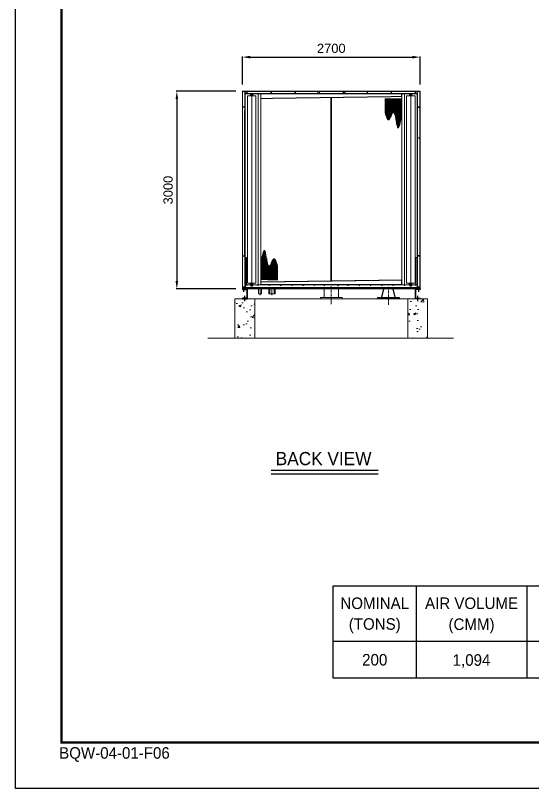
# Model space of a CAD drawing. Header units: millimetres. Extents: x -17070 to 45881, y -291348 to 34009.
# Drawn here: x 16474 to 24325, y 13214 to 24946 of the extents above; entities that cross this region are included whole.
import ezdxf
from ezdxf.enums import TextEntityAlignment as Align

# ---------------------------------------------------------------- set-up
doc = ezdxf.new("R2010")
doc.units = ezdxf.units.MM
for name, pattern in [('CENTER', [2, 1.25, -0.25, 0.25, -0.25]), ('CENTERX2', [4, 2.5, -0.5, 0.5, -0.5]), ('DASHDOT', [18.5, 12, -3, 0.5, -3]), ('DASHED', [15, 12, -3]), ('HIDDEN', [0.375, 0.25, -0.125])]:
    doc.linetypes.add(name, pattern=pattern)
for name, color, linetype in [('center', 1, 'CENTER'), ('냉각탑_box', 1, 'Continuous'), ('냉각탑_form', 1, 'Continuous'), ('냉각탑_text', 3, 'Continuous'), ('냉각탑_기초', 23, 'Continuous')]:
    doc.layers.add(name, color=color, linetype=linetype)
doc.styles.get("Standard").update_dxf_attribs({"font": 'arial.ttf'})
doc.styles.add('돋움', font='Dotum.ttf')
doc.dimstyles.new('1.40', dxfattribs={"dimscale": 20, "dimtxt": 1.5, "dimasz": 1, "dimexe": 0.5, "dimexo": 0.5, "dimgap": 0.5, "dimtad": 1, "dimdec": 0, "dimzin": 0, "dimdsep": 46, "dimtxsty": 'Standard', "dimcen": 0, "dimclrd": 2, "dimclre": 2, "dimclrt": 3, "dimadec": 0, "dimazin": 0, "dimtfac": 1, "dimtdec": 0, "dimtmove": 0, "dimatfit": 0, "dimfxl": 1, "dimtolj": 1, "dimtzin": 0, "dimlwd": -1, "dimlwe": -1, "dimarcsym": 0})

# ---------------------------------------------------------------- blocks, each defined once
blk = doc.blocks.new('*D391')
at = {"color": 2, "transparency": 16777216}
for p, q in [((19919, 23896), (19919, 24324)), ((20039, 24314), (22499, 24314)), ((22619, 23896), (22619, 24324))]:
    blk.add_line(p, q, dxfattribs=at)
for points in [[(20039, 24334), (20039, 24294), (19919, 24314)], [(22499, 24334), (22499, 24294), (22619, 24314)]]:
    blk.add_solid(points, dxfattribs=at)
at = {"layer": 'Defpoints', "color": 0, "transparency": 16777216}
for p in [(22619, 24314), (19919, 23796), (22619, 23796)]:
    blk.add_point(p, dxfattribs=at)
at = {"color": 3, "lineweight": 5, "transparency": 16777216, "insert": (21269, 24446), "char_height": 140, "attachment_point": 5}
blk.add_mtext('\\A1;2700', dxfattribs=at)
blk = doc.blocks.new('*D395')
at = {"color": 2, "transparency": 16777216}
for p, q in [((19819, 23796), (18914, 23796)), ((18924, 23676), (18924, 20916)), ((19819, 20796), (18914, 20796))]:
    blk.add_line(p, q, dxfattribs=at)
for points in [[(18904, 23676), (18944, 23676), (18924, 23796)], [(18904, 20916), (18944, 20916), (18924, 20796)]]:
    blk.add_solid(points, dxfattribs=at)
at = {"layer": 'Defpoints', "color": 0, "transparency": 16777216}
for p in [(19919, 23796), (18924, 20796), (19919, 20796)]:
    blk.add_point(p, dxfattribs=at)
at = {"color": 3, "lineweight": 5, "transparency": 16777216, "insert": (18792, 22296), "char_height": 140, "attachment_point": 5, "rotation": 90}
blk.add_mtext('\\A1;3000', dxfattribs=at)
blk = doc.blocks.new('A$C0D217050')
at = {"ltscale": 30}
for p, q in [((0, 39), (0, 7)), ((0, 7), (36, 7)), ((4, 40), (4, 48)), ((4, 48), (31, 48)), ((9, 39), (9, 7)), ((27, 39), (27, 7)), ((31, 40), (31, 48)), ((36, 39), (36, 7))]:
    blk.add_line(p, q, dxfattribs=at)
at = {"color": 1, "linetype": 'CENTER', "ltscale": 100}
blk.add_line((18, 53), (18, 0), dxfattribs=at)
at = {"ltscale": 30}
for centre in [(4, 39), (13, 39), (22, 39), (31, 39)]:
    blk.add_ellipse(centre, major_axis=(-4.5, 0), ratio=0.200221, start_param=3.141593, end_param=6.283185, dxfattribs=at)
blk = doc.blocks.new('3')
at = {"color": 7, "lineweight": 20, "ltscale": 0.001944}
for p, q in [((19919, 23796), (19922, 23796)), ((19919, 23774), (19922, 23774)), ((19957, 23793), (19961, 23793)), ((22580, 23793), (22577, 23793)), ((22619, 23796), (22615, 23796)), ((22615, 23774), (22619, 23774)), ((19919, 23578), (19922, 23578)), ((19957, 23560), (19961, 23560)), ((19963, 23538), (19963, 23534)), ((22575, 23538), (22575, 23534)), ((22580, 23560), (22577, 23560)), ((22615, 23578), (22619, 23578)), ((19922, 21274), (19919, 21274)), ((19957, 21293), (19961, 21293)), ((19963, 21274), (19966, 21274)), ((22575, 21274), (22571, 21274)), ((22580, 21293), (22577, 21293)), ((22615, 21274), (22619, 21274)), ((19922, 20818), (19919, 20818)), ((19957, 20800), (19961, 20800)), ((19963, 20818), (19966, 20818)), ((19966, 20796), (19966, 20800)), ((22571, 20796), (22571, 20800)), ((22580, 20800), (22577, 20800)), ((22615, 20818), (22619, 20818))]:
    blk.add_line(p, q, dxfattribs=at)
at = {"color": 7, "lineweight": 20, "ltscale": 0.000888889}
for p, q in [((19919, 23796), (19919, 23795)), ((22619, 23796), (22619, 23795)), ((22578, 23551), (22577, 23551)), ((22615, 23554), (22615, 23553)), ((22615, 21300), (22615, 21298))]:
    blk.add_line(p, q, dxfattribs=at)
at = {"color": 7, "lineweight": 20, "ltscale": 0.000833333}
for p, q in [((19919, 23795), (19919, 23793)), ((19922, 23774), (19921, 23774)), ((19959, 23793), (19957, 23793)), ((22579, 23793), (22580, 23793)), ((22617, 23774), (22615, 23774)), ((22619, 23795), (22619, 23793)), ((19921, 21274), (19922, 21274)), ((22571, 21293), (22573, 21293)), ((22579, 21293), (22580, 21293)), ((22617, 21274), (22615, 21274)), ((19966, 20800), (19965, 20800)), ((22571, 20800), (22573, 20800))]:
    blk.add_line(p, q, dxfattribs=at)
at = {"color": 7, "lineweight": 20, "ltscale": 0.000311451}
for p, q in [((19919, 23795), (19919, 23795)), ((19919, 23795), (19919, 23795)), ((22619, 23795), (22618, 23795)), ((22619, 23795), (22618, 23795))]:
    blk.add_line(p, q, dxfattribs=at)
at = {"color": 7, "lineweight": 20, "ltscale": 0.000194643}
for p, q in [((19919, 23793), (19919, 23793)), ((22577, 23793), (22577, 23793))]:
    blk.add_line(p, q, dxfattribs=at)
at = {"color": 7, "lineweight": 20, "ltscale": 1.274e-05}
for p, q in [((19919, 23793), (19919, 23793)), ((22580, 23796), (22580, 23796))]:
    blk.add_line(p, q, dxfattribs=at)
at = {"color": 7, "lineweight": 20, "ltscale": 0.009167}
for p, q in [((19919, 23776), (19919, 23793)), ((19921, 23776), (19921, 23793)), ((22617, 23793), (22617, 23776)), ((22619, 23793), (22619, 23776)), ((19919, 23576), (19919, 23560)), ((19921, 23576), (19921, 23560)), ((22617, 23576), (22617, 23560)), ((22619, 23576), (22619, 23560)), ((19919, 21276), (19919, 21293)), ((19921, 21276), (19921, 21293)), ((19983, 21274), (19966, 21274)), ((22555, 21274), (22571, 21274)), ((22571, 21276), (22571, 21293)), ((22617, 21293), (22617, 21276)), ((22619, 21293), (22619, 21276)), ((19919, 20816), (19919, 20800)), ((19921, 20816), (19921, 20800)), ((19966, 20816), (19966, 20800)), ((22571, 20816), (22571, 20800)), ((22617, 20816), (22617, 20800)), ((22619, 20816), (22619, 20800))]:
    blk.add_line(p, q, dxfattribs=at)
at = {"color": 7, "lineweight": 20, "ltscale": 0.001111}
for p, q in [((19919, 23776), (19919, 23774)), ((19921, 23776), (19919, 23776)), ((19921, 23774), (19919, 23774)), ((19965, 23793), (19963, 23793)), ((19965, 23760), (19963, 23760)), ((20984, 23792), (20984, 23790)), ((21553, 23792), (21553, 23790)), ((22573, 23793), (22575, 23793)), ((22575, 23760), (22573, 23760)), ((22617, 23776), (22619, 23776)), ((22617, 23774), (22619, 23774)), ((22619, 23776), (22619, 23774)), ((19921, 23576), (19919, 23576)), ((22617, 23576), (22619, 23576)), ((22619, 23578), (22619, 23576)), ((19919, 21276), (19919, 21274)), ((19921, 21276), (19919, 21276)), ((19921, 21274), (19919, 21274)), ((19966, 21276), (19966, 21274)), ((22575, 21293), (22573, 21293)), ((22575, 21267), (22577, 21267)), ((22577, 21266), (22575, 21266)), ((22617, 21276), (22619, 21276)), ((22619, 21274), (22617, 21274)), ((22619, 21276), (22619, 21274)), ((19963, 21228), (19961, 21228)), ((19961, 21123), (19963, 21123)), ((19963, 21073), (19961, 21073)), ((22577, 21006), (22575, 21006)), ((22575, 20946), (22577, 20946)), ((22575, 20943), (22577, 20943)), ((22575, 20942), (22577, 20942)), ((22577, 20942), (22575, 20942)), ((19921, 20816), (19919, 20816)), ((19963, 20800), (19965, 20800)), ((19966, 20818), (19966, 20816)), ((22573, 20800), (22575, 20800)), ((22617, 20816), (22619, 20816))]:
    blk.add_line(p, q, dxfattribs=at)
at = {"color": 7, "lineweight": 20, "ltscale": 0.108889}
for p, q in [((19919, 23774), (19919, 23578)), ((19922, 23774), (19922, 23578)), ((22615, 23774), (22615, 23578)), ((22619, 23774), (22619, 23578)), ((22619, 23774), (22619, 23578))]:
    blk.add_line(p, q, dxfattribs=at)
at = {"color": 7, "lineweight": 20, "ltscale": 0.000580935}
for p, q in [((19921, 23793), (19922, 23793)), ((19957, 23794), (19957, 23793)), ((19958, 23793), (19957, 23793)), ((22579, 23793), (22580, 23793)), ((22580, 23794), (22580, 23793)), ((22616, 23793), (22615, 23793))]:
    blk.add_line(p, q, dxfattribs=at)
at = {"color": 7, "lineweight": 20, "ltscale": 0.019444}
for p, q in [((19922, 23796), (19957, 23796)), ((19957, 23794), (19922, 23794)), ((19957, 23793), (19922, 23793)), ((19922, 23793), (19957, 23793)), ((22615, 23796), (22580, 23796)), ((22580, 23794), (22615, 23794)), ((22580, 23793), (22615, 23793)), ((22615, 23793), (22580, 23793)), ((19922, 23560), (19957, 23560)), ((19922, 23558), (19957, 23558)), ((19922, 23556), (19957, 23556)), ((22580, 23560), (22615, 23560)), ((22580, 23558), (22615, 23558)), ((22615, 23556), (22580, 23556)), ((19922, 21296), (19957, 21296)), ((19957, 21294), (19922, 21294)), ((19957, 21293), (19922, 21293)), ((22615, 21296), (22580, 21296)), ((22615, 21294), (22580, 21294)), ((22615, 21293), (22580, 21293)), ((22580, 21293), (22615, 21293)), ((19922, 20800), (19957, 20800)), ((19922, 20798), (19957, 20798)), ((19922, 20796), (19957, 20796)), ((19922, 20796), (19957, 20796)), ((22580, 20800), (22615, 20800)), ((22615, 20798), (22580, 20798)), ((22615, 20796), (22580, 20796))]:
    blk.add_line(p, q, dxfattribs=at)
at = {"color": 7, "lineweight": 20, "ltscale": 0.010501}
for p, q in [((19922, 23793), (19922, 23774)), ((22615, 23793), (22615, 23774))]:
    blk.add_line(p, q, dxfattribs=at)
at = {"color": 7, "lineweight": 20, "ltscale": 0.010278}
for p, q in [((19922, 23774), (19922, 23793)), ((22615, 23793), (22615, 23774)), ((19922, 23560), (19922, 23578)), ((22615, 23578), (22615, 23560)), ((22615, 23578), (22615, 23560)), ((19922, 21274), (19922, 21293)), ((19963, 21293), (19963, 21274)), ((22571, 21274), (22571, 21293)), ((22573, 21293), (22573, 21274)), ((22575, 21274), (22575, 21293)), ((22615, 21293), (22615, 21274)), ((22615, 21293), (22615, 21274)), ((19922, 20800), (19922, 20818)), ((19963, 20818), (19963, 20800)), ((19965, 20800), (19965, 20818)), ((22571, 20800), (22571, 20818)), ((22575, 20800), (22575, 20818)), ((22615, 20818), (22615, 20800)), ((22615, 20818), (22615, 20800))]:
    blk.add_line(p, q, dxfattribs=at)
at = {"color": 7, "lineweight": 20, "ltscale": 1.27401e-05}
for p, q in [((19957, 23796), (19957, 23796)), ((22619, 23793), (22618, 23793))]:
    blk.add_line(p, q, dxfattribs=at)
at = {"color": 7, "lineweight": 20, "ltscale": 0.000222225}
for p, q in [((19957, 23796), (19957, 23796)), ((22571, 23796), (22571, 23796))]:
    blk.add_line(p, q, dxfattribs=at)
at = {"color": 7, "lineweight": 20, "ltscale": 0.000223078}
for p, q in [((19957, 23793), (19957, 23793)), ((22580, 23793), (22580, 23793))]:
    blk.add_line(p, q, dxfattribs=at)
at = {"color": 7, "lineweight": 20, "ltscale": 0.129444}
for p, q in [((19957, 23793), (19957, 23560)), ((19961, 23793), (19961, 23560)), ((22577, 23560), (22577, 23793)), ((22580, 23560), (22580, 23793))]:
    blk.add_line(p, q, dxfattribs=at)
at = {"color": 7, "lineweight": 20, "ltscale": 1.29581e-05}
blk.add_line((19961, 23793), (19960, 23793), dxfattribs=at)
at = {"color": 7, "lineweight": 20, "ltscale": 0.000222226}
for p, q in [((19961, 23793), (19961, 23793)), ((22575, 23793), (22575, 23793)), ((22619, 23793), (22619, 23793)), ((22619, 23793), (22619, 23793))]:
    blk.add_line(p, q, dxfattribs=at)
at = {"color": 7, "lineweight": 20, "ltscale": 0.000199668}
blk.add_line((19963, 23793), (19963, 23793), dxfattribs=at)
at = {"color": 7, "lineweight": 20, "ltscale": 2.65557e-05}
blk.add_line((19963, 23793), (19963, 23793), dxfattribs=at)
at = {"color": 7, "lineweight": 20, "ltscale": 0.018278}
for p, q in [((19963, 23760), (19963, 23793)), ((19965, 23760), (19965, 23793)), ((22573, 23793), (22573, 23760)), ((22575, 23793), (22575, 23760))]:
    blk.add_line(p, q, dxfattribs=at)
at = {"color": 7, "lineweight": 20, "ltscale": 0.001311}
blk.add_line((19963, 23757), (19963, 23760), dxfattribs=at)
at = {"color": 7, "lineweight": 20, "ltscale": 0.00052914}
for p, q in [((19963, 23757), (19963, 23757)), ((22575, 23757), (22574, 23757))]:
    blk.add_line(p, q, dxfattribs=at)
at = {"color": 7, "lineweight": 20, "ltscale": 0.000589172}
blk.add_line((19963, 23757), (19963, 23756), dxfattribs=at)
at = {"color": 7, "lineweight": 20, "ltscale": 0.118333}
for p, q in [((19963, 23538), (19963, 23756)), ((22575, 23751), (22575, 23538))]:
    blk.add_line(p, q, dxfattribs=at)
at = {"color": 7, "lineweight": 20, "ltscale": 1.92596e-05}
blk.add_line((19965, 23793), (19965, 23793), dxfattribs=at)
at = {"color": 7, "lineweight": 20, "ltscale": 0.000610849}
blk.add_line((19965, 23763), (19966, 23763), dxfattribs=at)
at = {"color": 7, "lineweight": 20, "ltscale": 0.000566045}
blk.add_line((19966, 23759), (19965, 23759), dxfattribs=at)
at = {"color": 7, "lineweight": 20, "ltscale": 0.000221699}
blk.add_line((19966, 23796), (19966, 23796), dxfattribs=at)
at = {"color": 7, "lineweight": 20, "ltscale": 1.29896e-05}
blk.add_line((19966, 23796), (19966, 23796), dxfattribs=at)
at = {"color": 7, "lineweight": 20, "ltscale": 8.94226e-07}
blk.add_line((19966, 23796), (19966, 23796), dxfattribs=at)
at = {"color": 7, "lineweight": 20, "ltscale": 5.53419e-05}
blk.add_line((19966, 23796), (19966, 23796), dxfattribs=at)
at = {"color": 7, "lineweight": 20}
for p, q in [((19966, 23796), (22571, 23796)), ((19966, 23793), (22571, 23793)), ((21072, 23760), (19966, 23760)), ((21072, 23756), (19966, 23756)), ((22571, 23760), (21465, 23760)), ((22571, 23756), (21465, 23756)), ((19919, 23560), (19919, 21293)), ((19922, 23556), (19922, 21296)), ((19951, 23501), (19951, 21296)), ((22575, 23501), (22575, 21347)), ((22577, 23551), (22577, 21301)), ((22580, 21301), (22580, 23551)), ((22615, 21301), (22615, 23551)), ((22619, 21301), (22619, 23551)), ((22575, 23383), (22575, 21347)), ((19963, 21293), (19963, 23304)), ((21243, 20816), (19966, 20816)), ((19966, 20800), (22571, 20800)), ((19966, 20796), (22071, 20796)), ((19966, 20796), (22571, 20796)), ((22571, 20816), (21243, 20816))]:
    blk.add_line(p, q, dxfattribs=at)
at = {"color": 7, "lineweight": 20, "ltscale": 0.002}
for p, q in [((19966, 23793), (19966, 23796)), ((19966, 23760), (19966, 23756)), ((22571, 23793), (22571, 23796)), ((22571, 23760), (22571, 23756))]:
    blk.add_line(p, q, dxfattribs=at)
at = {"color": 7, "lineweight": 20, "ltscale": 0.000566594}
for p, q in [((19966, 23793), (19966, 23794)), ((22571, 23793), (22571, 23794))]:
    blk.add_line(p, q, dxfattribs=at)
at = {"color": 7, "lineweight": 20, "ltscale": 0.000831595}
for p, q in [((19966, 23793), (19966, 23794)), ((22571, 23793), (22571, 23794))]:
    blk.add_line(p, q, dxfattribs=at)
at = {"color": 7, "lineweight": 20, "ltscale": 0.000222221}
blk.add_line((19966, 23793), (19966, 23793), dxfattribs=at)
at = {"color": 7, "lineweight": 20, "ltscale": 0.019344}
for p, q in [((19966, 23758), (19966, 23793)), ((22571, 23758), (22571, 23793))]:
    blk.add_line(p, q, dxfattribs=at)
at = {"color": 7, "lineweight": 20, "ltscale": 5.57847e-05}
for p, q in [((19966, 23793), (19966, 23793)), ((22571, 23793), (22571, 23793))]:
    blk.add_line(p, q, dxfattribs=at)
at = {"color": 7, "lineweight": 20, "ltscale": 5.5554e-05}
blk.add_line((19966, 23793), (19966, 23793), dxfattribs=at)
at = {"color": 7, "lineweight": 20, "ltscale": 5.55556e-05}
for p, q in [((19966, 23793), (19966, 23793)), ((22571, 23793), (22571, 23793))]:
    blk.add_line(p, q, dxfattribs=at)
at = {"color": 7, "lineweight": 20, "ltscale": 0.018222}
for p, q in [((19966, 23760), (19966, 23793)), ((22571, 23760), (22571, 23793))]:
    blk.add_line(p, q, dxfattribs=at)
at = {"lineweight": 20}
for p, q in [((19996, 23727), (19996, 20885)), ((20126, 23727), (19996, 23727)), ((20126, 23727), (20126, 20885)), ((20159, 20859), (20159, 23758)), ((20199, 23758), (20159, 23758)), ((20199, 20859), (20199, 23758)), ((20201, 23756), (20199, 23756)), ((22339, 23714), (20199, 23684)), ((20201, 23684), (20201, 23758)), ((22337, 23758), (20201, 23758)), ((22337, 23714), (22337, 23758)), ((22337, 23756), (22339, 23756)), ((22339, 20859), (22339, 23758)), ((22379, 23758), (22339, 23758)), ((22379, 20859), (22379, 23758)), ((22411, 23727), (22411, 20885)), ((22541, 23727), (22411, 23727)), ((22541, 23727), (22541, 20885)), ((20199, 23686), (20198, 23686)), ((21264, 23699), (21264, 20918)), ((21274, 23699), (21274, 20918)), ((19996, 20885), (20126, 20885)), ((22339, 20933), (20199, 20903)), ((20201, 20859), (20201, 20903)), ((22337, 20859), (22337, 20933)), ((22339, 20931), (22339, 20931)), ((22411, 20885), (22541, 20885)), ((20199, 20859), (20159, 20859)), ((20201, 20861), (20199, 20861)), ((22337, 20859), (20201, 20859)), ((22337, 20861), (22339, 20861)), ((22379, 20859), (22339, 20859))]:
    blk.add_line(p, q, dxfattribs=at)
at = {"lineweight": 20, "ltscale": 30}
for p, q in [((20043, 23756), (20043, 23727)), ((20043, 23727), (20079, 23727)), ((20052, 23756), (20052, 23727)), ((20070, 23756), (20070, 23727)), ((20079, 23756), (20079, 23727)), ((22458, 23756), (22458, 23727)), ((22458, 23727), (22494, 23727)), ((22467, 23756), (22467, 23727)), ((22485, 23756), (22485, 23727)), ((22494, 23756), (22494, 23727))]:
    blk.add_line(p, q, dxfattribs=at)
at = {"color": 1, "linetype": 'CENTER', "lineweight": 20, "ltscale": 100}
for p, q in [((20061, 23756), (20061, 23720)), ((22476, 23756), (22476, 23720))]:
    blk.add_line(p, q, dxfattribs=at)
at = {"color": 1, "linetype": 'CENTER', "lineweight": 20}
for p, q in [((20061, 23727), (20061, 20885)), ((22476, 23727), (22476, 20885))]:
    blk.add_line(p, q, dxfattribs=at)
at = {"color": 6, "linetype": 'HIDDEN', "lineweight": 20, "ltscale": 10}
for p, q in [((20197, 20859), (20197, 23758)), ((22337, 23756), (20201, 23756)), ((22337, 23716), (20201, 23686)), ((22341, 20859), (22341, 23758)), ((22337, 20931), (20201, 20901)), ((22337, 20861), (20201, 20861))]:
    blk.add_line(p, q, dxfattribs=at)
at = {"color": 7, "lineweight": 20, "ltscale": 0.037766}
for p, q in [((20984, 23792), (21052, 23792)), ((20984, 23790), (21052, 23790)), ((21485, 23792), (21553, 23792)), ((21485, 23790), (21553, 23790))]:
    blk.add_line(p, q, dxfattribs=at)
at = {"color": 7, "lineweight": 20, "ltscale": 0.095125}
for p, q in [((21053, 23790), (21070, 23760)), ((21467, 23760), (21484, 23790))]:
    blk.add_line(p, q, dxfattribs=at)
at = {"color": 7, "lineweight": 20, "ltscale": 0.094266}
blk.add_line((21055, 23791), (21072, 23760), dxfattribs=at)
at = {"color": 7, "lineweight": 20, "ltscale": 0.217982}
blk.add_line((21465, 23760), (21072, 23760), dxfattribs=at)
at = {"color": 7, "lineweight": 20, "ltscale": 0.215672}
blk.add_line((21463, 23756), (21074, 23756), dxfattribs=at)
at = {"color": 7, "lineweight": 20, "ltscale": 0.094267}
blk.add_line((21465, 23760), (21482, 23791), dxfattribs=at)
at = {"color": 7, "lineweight": 20, "ltscale": 1.24538e-05}
blk.add_line((22571, 23796), (22571, 23796), dxfattribs=at)
at = {"color": 7, "lineweight": 20, "ltscale": 8.97098e-07}
blk.add_line((22571, 23796), (22571, 23796), dxfattribs=at)
at = {"color": 7, "lineweight": 20, "ltscale": 5.5559e-05}
blk.add_line((22571, 23796), (22571, 23796), dxfattribs=at)
at = {"color": 7, "lineweight": 20, "ltscale": 0.000222222}
blk.add_line((22571, 23793), (22571, 23793), dxfattribs=at)
at = {"color": 7, "lineweight": 20, "ltscale": 5.55571e-05}
blk.add_line((22571, 23793), (22571, 23793), dxfattribs=at)
at = {"color": 7, "lineweight": 20, "ltscale": 0.000611505}
blk.add_line((22573, 23763), (22571, 23763), dxfattribs=at)
at = {"color": 7, "lineweight": 20, "ltscale": 0.000567142}
blk.add_line((22572, 23759), (22571, 23759), dxfattribs=at)
at = {"color": 7, "lineweight": 20, "ltscale": 5.55592e-05}
blk.add_line((22575, 23793), (22575, 23793), dxfattribs=at)
at = {"color": 7, "lineweight": 20, "ltscale": 0.001333}
blk.add_line((22575, 23760), (22575, 23751), dxfattribs=at)
at = {"color": 7, "lineweight": 20, "ltscale": 1.29907e-05}
blk.add_line((22577, 23793), (22577, 23793), dxfattribs=at)
at = {"color": 7, "lineweight": 20, "ltscale": 0.000221428}
blk.add_line((22580, 23796), (22580, 23796), dxfattribs=at)
at = {"color": 5, "lineweight": 20, "ltscale": 30}
for p, q in [((22087, 23688), (22087, 23465)), ((22093, 23688), (22093, 23442)), ((22099, 23688), (22099, 23422)), ((22105, 23688), (22105, 23405)), ((22111, 23687), (22111, 23390)), ((22117, 23687), (22117, 23377)), ((22123, 23687), (22123, 23368)), ((22129, 23687), (22129, 23362)), ((22135, 23687), (22135, 23359)), ((22141, 23687), (22141, 23359)), ((22147, 23687), (22147, 23362)), ((22153, 23687), (22153, 23368)), ((22159, 23687), (22159, 23377)), ((22165, 23687), (22165, 23388)), ((22171, 23687), (22171, 23401)), ((22177, 23687), (22177, 23414)), ((22183, 23686), (22183, 23428)), ((22189, 23686), (22189, 23441)), ((22195, 23686), (22195, 23453)), ((22201, 23686), (22201, 23463)), ((22207, 23686), (22207, 23470)), ((22213, 23686), (22213, 23472)), ((22219, 23686), (22219, 23468)), ((22225, 23686), (22225, 23459)), ((22231, 23686), (22231, 23443)), ((22237, 23686), (22237, 23421)), ((22243, 23686), (22243, 23393)), ((22249, 23686), (22249, 23361)), ((22255, 23685), (22255, 23326)), ((22261, 23685), (22261, 23293)), ((22267, 23685), (22267, 23265)), ((22273, 23685), (22273, 23246)), ((22279, 23685), (22279, 23236)), ((22285, 23685), (22285, 23235)), ((22291, 23685), (22291, 23240)), ((22297, 23685), (22297, 23250)), ((22303, 23685), (22303, 23265)), ((22309, 23685), (22309, 23284)), ((22315, 23685), (22315, 23306)), ((22321, 23685), (22321, 23331)), ((22327, 23684), (22327, 23357)), ((22333, 23684), (22333, 23385)), ((20241, 20932), (20241, 21367)), ((20247, 20932), (20247, 21378)), ((20253, 20932), (20253, 21383)), ((20259, 20932), (20259, 21381)), ((20265, 20932), (20265, 21371)), ((20211, 20933), (20211, 21260)), ((20217, 20933), (20217, 21287)), ((20223, 20933), (20223, 21311)), ((20229, 20933), (20229, 21333)), ((20235, 20932), (20235, 21352)), ((20271, 20932), (20271, 21352)), ((20277, 20932), (20277, 21324)), ((20283, 20932), (20283, 21291)), ((20289, 20932), (20289, 21256)), ((20379, 20930), (20379, 21240)), ((20385, 20930), (20385, 21249)), ((20391, 20930), (20391, 21256)), ((20397, 20930), (20397, 21259)), ((20403, 20930), (20403, 21259)), ((20409, 20930), (20409, 21255)), ((20415, 20930), (20415, 21249)), ((20421, 20930), (20421, 21240)), ((20205, 20933), (20205, 21232)), ((20295, 20932), (20295, 21224)), ((20301, 20932), (20301, 21196)), ((20307, 20931), (20307, 21174)), ((20313, 20931), (20313, 21159)), ((20319, 20931), (20319, 21149)), ((20325, 20931), (20325, 21146)), ((20331, 20931), (20331, 21148)), ((20337, 20931), (20337, 21154)), ((20343, 20931), (20343, 21164)), ((20349, 20931), (20349, 21176)), ((20355, 20931), (20355, 21190)), ((20361, 20931), (20361, 21203)), ((20367, 20931), (20367, 21217)), ((20373, 20931), (20373, 21229)), ((20427, 20930), (20427, 21228)), ((20433, 20930), (20433, 21213)), ((20439, 20930), (20439, 21195)), ((20445, 20930), (20445, 21175)), ((20451, 20929), (20451, 21153))]:
    blk.add_line(p, q, dxfattribs=at)
at = {"color": 7, "lineweight": 20, "ltscale": 0.00111}
for p, q in [((19919, 23578), (19919, 23576)), ((22575, 20801), (22577, 20801))]:
    blk.add_line(p, q, dxfattribs=at)
at = {"color": 7, "lineweight": 20, "ltscale": 0.011081}
for p, q in [((19922, 23578), (19922, 23558)), ((22615, 23578), (22615, 23558))]:
    blk.add_line(p, q, dxfattribs=at)
at = {"color": 7, "lineweight": 20, "ltscale": 0.00615}
blk.add_line((19963, 23501), (19951, 23501), dxfattribs=at)
at = {"color": 7, "lineweight": 20, "ltscale": 0.000803158}
for p, q in [((19957, 23560), (19957, 23558)), ((22580, 23560), (22580, 23558))]:
    blk.add_line(p, q, dxfattribs=at)
at = {"color": 7, "lineweight": 20, "ltscale": 0.030658}
blk.add_line((19957, 23556), (19957, 23501), dxfattribs=at)
at = {"color": 7, "lineweight": 20, "ltscale": 0.032589}
blk.add_line((19961, 23560), (19961, 23501), dxfattribs=at)
at = {"color": 7, "lineweight": 20, "ltscale": 0.003966}
for p, q in [((19963, 23527), (19963, 23534)), ((22575, 23527), (22575, 23534))]:
    blk.add_line(p, q, dxfattribs=at)
at = {"color": 7, "lineweight": 20, "ltscale": 0.000719648}
for p, q in [((19963, 23526), (19963, 23527)), ((22575, 23526), (22575, 23527))]:
    blk.add_line(p, q, dxfattribs=at)
at = {"color": 7, "lineweight": 20, "ltscale": 0.013703}
for p, q in [((19963, 23526), (19963, 23501)), ((22575, 23526), (22575, 23501))]:
    blk.add_line(p, q, dxfattribs=at)
at = {"color": 7, "lineweight": 20, "ltscale": 0.065556}
blk.add_line((19963, 23501), (19963, 23383), dxfattribs=at)
at = {"color": 7, "lineweight": 20, "ltscale": 0.004724}
blk.add_line((22577, 23560), (22577, 23551), dxfattribs=at)
at = {"color": 7, "lineweight": 20, "ltscale": 0.001722}
for p, q in [((22580, 23551), (22577, 23551)), ((22619, 23551), (22615, 23551)), ((22580, 21301), (22577, 21301)), ((22619, 21301), (22615, 21301))]:
    blk.add_line(p, q, dxfattribs=at)
at = {"color": 7, "lineweight": 20, "ltscale": 0.001125}
for p, q in [((22580, 23556), (22580, 23554)), ((22615, 23556), (22615, 23554))]:
    blk.add_line(p, q, dxfattribs=at)
at = {"color": 7, "lineweight": 20, "ltscale": 0.019889}
for p, q in [((22580, 23554), (22615, 23554)), ((22580, 23553), (22615, 23553)), ((22615, 23551), (22580, 23551)), ((22615, 21301), (22580, 21301)), ((22615, 21300), (22580, 21300)), ((22615, 21298), (22580, 21298))]:
    blk.add_line(p, q, dxfattribs=at)
at = {"color": 7, "lineweight": 20, "ltscale": 0.000833335}
for p, q in [((22580, 23553), (22580, 23551)), ((19951, 21294), (19951, 21293))]:
    blk.add_line(p, q, dxfattribs=at)
at = {"color": 7, "lineweight": 20, "ltscale": 0.000834189}
blk.add_line((22615, 23553), (22615, 23551), dxfattribs=at)
at = {"color": 7, "lineweight": 20, "ltscale": 0.004778}
blk.add_line((22619, 23560), (22619, 23551), dxfattribs=at)
at = {"color": 7, "lineweight": 20, "ltscale": 0.044107}
blk.add_line((19963, 23304), (19963, 23383), dxfattribs=at)
at = {"color": 7, "lineweight": 20, "ltscale": 0.041626}
blk.add_line((22575, 23383), (22575, 23308), dxfattribs=at)
at = {"color": 7, "lineweight": 20, "ltscale": 0.253333}
for p, q in [((19919, 20818), (19919, 21274)), ((19922, 20818), (19922, 21274)), ((19963, 21274), (19963, 20818)), ((19966, 21274), (19966, 20818)), ((22571, 20818), (22571, 21274)), ((22575, 20818), (22575, 21274)), ((22615, 21274), (22615, 20818)), ((22619, 21274), (22619, 20818))]:
    blk.add_line(p, q, dxfattribs=at)
at = {"color": 7, "lineweight": 20, "ltscale": 0.011082}
for p, q in [((19922, 21294), (19922, 21274)), ((22615, 21294), (22615, 21274))]:
    blk.add_line(p, q, dxfattribs=at)
at = {"color": 7, "lineweight": 20, "ltscale": 0.016349}
blk.add_line((19922, 21293), (19951, 21293), dxfattribs=at)
at = {"color": 7, "lineweight": 20, "ltscale": 0.273889}
for p, q in [((19957, 21293), (19957, 20800)), ((19961, 21293), (19961, 20800)), ((22577, 20800), (22577, 21293)), ((22580, 20800), (22580, 21293))]:
    blk.add_line(p, q, dxfattribs=at)
at = {"color": 7, "lineweight": 20, "ltscale": 0.230744}
for p, q in [((19983, 20859), (19983, 21274)), ((22555, 21274), (22555, 20859))]:
    blk.add_line(p, q, dxfattribs=at)
at = {"color": 7, "lineweight": 20, "ltscale": 0.010555}
blk.add_line((22575, 21328), (22575, 21347), dxfattribs=at)
at = {"color": 7, "lineweight": 20, "ltscale": 0.014722}
blk.add_line((22575, 21302), (22575, 21328), dxfattribs=at)
at = {"color": 7, "lineweight": 20, "ltscale": 0.005}
blk.add_line((22575, 21293), (22575, 21302), dxfattribs=at)
at = {"color": 7, "lineweight": 20, "ltscale": 0.004726}
blk.add_line((22577, 21293), (22577, 21301), dxfattribs=at)
at = {"color": 7, "lineweight": 20, "ltscale": 0.000833332}
blk.add_line((22580, 21301), (22580, 21300), dxfattribs=at)
at = {"color": 7, "lineweight": 20, "ltscale": 0.001123}
blk.add_line((22580, 21298), (22580, 21296), dxfattribs=at)
at = {"color": 7, "lineweight": 20, "ltscale": 0.000804013}
blk.add_line((22580, 21294), (22580, 21293), dxfattribs=at)
at = {"color": 7, "lineweight": 20, "ltscale": 0.00083418}
blk.add_line((22615, 21301), (22615, 21300), dxfattribs=at)
at = {"color": 7, "lineweight": 20, "ltscale": 0.001124}
blk.add_line((22615, 21298), (22615, 21296), dxfattribs=at)
at = {"color": 7, "lineweight": 20, "ltscale": 0.004777}
blk.add_line((22619, 21301), (22619, 21293), dxfattribs=at)
at = {"color": 7, "lineweight": 20, "ltscale": 0.004417}
for p, q in [((22619, 21274), (22619, 21266)), ((22619, 20826), (22619, 20818))]:
    blk.add_line(p, q, dxfattribs=at)
at = {"color": 7, "lineweight": 20, "ltscale": 0.052833}
for p, q in [((22619, 21266), (22619, 21171)), ((22619, 20921), (22619, 20826))]:
    blk.add_line(p, q, dxfattribs=at)
at = {"color": 7, "lineweight": 20, "ltscale": 0.058333}
blk.add_line((19961, 21228), (19961, 21123), dxfattribs=at)
at = {"color": 7, "lineweight": 20, "ltscale": 0.005528}
for p, q in [((22619, 21171), (22619, 21161)), ((22619, 21161), (22619, 21151))]:
    blk.add_line(p, q, dxfattribs=at)
at = {"color": 7, "lineweight": 25, "ltscale": 0.008333}
for p, q in [((19919, 20796), (19919, 20786)), ((22619, 20796), (22619, 20786))]:
    blk.add_line(p, q, dxfattribs=at)
at = {"color": 7, "lineweight": 25, "ltscale": 0.125}
for p, q in [((19994, 20796), (19919, 20796)), ((22544, 20796), (22619, 20796)), ((19919, 20646), (19994, 20646)), ((22619, 20646), (22544, 20646))]:
    blk.add_line(p, q, dxfattribs=at)
at = {"color": 7, "lineweight": 25, "ltscale": 0.05125}
for p, q in [((19919, 20786), (19977, 20786)), ((22619, 20786), (22560, 20786)), ((19977, 20656), (19919, 20656)), ((22560, 20656), (22619, 20656))]:
    blk.add_line(p, q, dxfattribs=at)
at = {"color": 7, "lineweight": 20, "ltscale": 0.000666671}
blk.add_line((19921, 20816), (19922, 20816), dxfattribs=at)
at = {"color": 7, "lineweight": 20, "ltscale": 0.0085}
for p, q in [((19922, 20801), (19922, 20816)), ((22615, 20816), (22615, 20801))]:
    blk.add_line(p, q, dxfattribs=at)
at = {"color": 7, "lineweight": 20, "ltscale": 0.019594}
for p, q in [((19958, 20799), (19923, 20799)), ((22579, 20799), (22614, 20799))]:
    blk.add_line(p, q, dxfattribs=at)
for p, q in [((19929, 20786), (19929, 20796)), ((19951, 20786), (19951, 20796)), ((22587, 20786), (22587, 20796)), ((22609, 20786), (22609, 20796)), ((19945, 20646), (19945, 20656)), ((19967, 20646), (19967, 20656)), ((22570, 20646), (22570, 20656)), ((22592, 20646), (22592, 20656))]:
    blk.add_line(p, q)
at = {"color": 1, "linetype": 'CENTERX2', "ltscale": 50}
for p, q in [((19940, 20751), (19940, 20831)), ((22598, 20751), (22598, 20831)), ((19956, 20611), (19956, 20691)), ((22581, 20611), (22581, 20691))]:
    blk.add_line(p, q, dxfattribs=at)
at = {"color": 7, "lineweight": 20, "ltscale": 0.004971}
blk.add_line((19957, 20796), (19966, 20796), dxfattribs=at)
at = {"color": 7, "lineweight": 20, "ltscale": 0.003063}
for p, q in [((19966, 20799), (19960, 20799)), ((22571, 20799), (22577, 20799))]:
    blk.add_line(p, q, dxfattribs=at)
at = {"color": 7, "lineweight": 20, "ltscale": 0.001112}
blk.add_line((19961, 20801), (19963, 20801), dxfattribs=at)
at = {"color": 0, "lineweight": 20}
for p, q in [((20159, 20859), (19966, 20859)), ((19994, 20796), (22544, 20796)), ((22379, 20859), (22571, 20859))]:
    blk.add_line(p, q, dxfattribs=at)
at = {"color": 7, "lineweight": 25, "ltscale": 0.091667}
for p, q in [((19987, 20776), (19987, 20666)), ((22550, 20776), (22550, 20666))]:
    blk.add_line(p, q, dxfattribs=at)
at = {"ltscale": 25}
for p, q in [((19994, 20796), (19994, 20646)), ((22544, 20796), (22544, 20646))]:
    blk.add_line(p, q, dxfattribs=at)
at = {"lineweight": 5}
for p, q in [((20166, 20721), (20166, 20796)), ((20212, 20721), (20212, 20796)), ((20323, 20721), (20323, 20796)), ((20336, 20721), (20336, 20796)), ((20401, 20721), (20401, 20796)), ((20415, 20721), (20415, 20796)), ((20166, 20721), (20212, 20721)), ((20323, 20721), (20415, 20721)), ((21103, 20668), (21433, 20668)), ((19994, 20646), (22544, 20646)), ((21103, 20646), (21433, 20646))]:
    blk.add_line(p, q, dxfattribs=at)
at = {"color": 7, "lineweight": 20, "ltscale": 0.098888}
for p, q in [((21160, 20796), (21160, 20668)), ((21377, 20796), (21377, 20668))]:
    blk.add_line(p, q, dxfattribs=at)
at = {"color": 2}
for p, q in [((22030, 20651), (22066, 20796)), ((22246, 20651), (22209, 20796)), ((22246, 20651), (22030, 20651)), ((22191, 20646), (22093, 20646))]:
    blk.add_line(p, q, dxfattribs=at)
at = {"color": 7, "lineweight": 20, "ltscale": 0.000665871}
blk.add_line((22617, 20816), (22615, 20816), dxfattribs=at)
at = {"color": 7, "lineweight": 15, "ltscale": 0.0625}
for p, q in [((19919, 20656), (19919, 20646)), ((22619, 20656), (22619, 20646))]:
    blk.add_line(p, q, dxfattribs=at)
at = {"color": 7, "lineweight": 20, "ltscale": 0.012222}
for p, q in [((21103, 20668), (21103, 20646)), ((21433, 20668), (21433, 20646))]:
    blk.add_line(p, q, dxfattribs=at)
at = {"color": 7, "lineweight": 13, "ltscale": 0.1375}
for p, q in [((21973, 20646), (21973, 20668)), ((22303, 20646), (22303, 20668))]:
    blk.add_line(p, q, dxfattribs=at)
at = {"color": 7, "lineweight": 13}
for p, q in [((22303, 20668), (21973, 20668)), ((22303, 20646), (21973, 20646))]:
    blk.add_line(p, q, dxfattribs=at)
at = {"color": 7, "linetype": 'DASHED', "lineweight": 13, "ltscale": 0.1375}
for p, q in [((21981, 20646), (21981, 20668)), ((22001, 20646), (22001, 20668)), ((22004, 20646), (22004, 20668)), ((22024, 20646), (22024, 20668)), ((22029, 20668), (22029, 20646)), ((22054, 20646), (22054, 20668)), ((22077, 20646), (22077, 20668)), ((22126, 20668), (22126, 20646)), ((22149, 20668), (22149, 20646)), ((22199, 20646), (22199, 20668)), ((22222, 20646), (22222, 20668)), ((22247, 20668), (22247, 20646)), ((22252, 20646), (22252, 20668)), ((22271, 20646), (22271, 20668)), ((22275, 20646), (22275, 20668)), ((22294, 20646), (22294, 20668))]:
    blk.add_line(p, q, dxfattribs=at)
at = {"color": 7, "linetype": 'DASHDOT', "lineweight": 13, "ltscale": 0.165}
for p, q in [((21993, 20646), (21993, 20668)), ((22012, 20646), (22012, 20668)), ((22065, 20646), (22065, 20668)), ((22210, 20646), (22210, 20668)), ((22263, 20646), (22263, 20668)), ((22283, 20646), (22283, 20668))]:
    blk.add_line(p, q, dxfattribs=at)
at = {"color": 7, "linetype": 'DASHED', "lineweight": 13, "ltscale": 0.10625}
for p, q in [((22030, 20646), (22030, 20663)), ((22246, 20646), (22246, 20663))]:
    blk.add_line(p, q, dxfattribs=at)
at = {"color": 7, "linetype": 'DASHED', "lineweight": 13}
for p, q in [((22246, 20663), (22030, 20663)), ((22220, 20656), (22055, 20656)), ((22208, 20656), (22058, 20656)), ((22220, 20651), (22065, 20651)), ((22217, 20656), (22068, 20656))]:
    blk.add_line(p, q, dxfattribs=at)
at = {"color": 7, "lineweight": 20}
for centre, radius in [((19991, 23776), 4.5), ((20356, 23776), 4.5), ((20721, 23776), 4.5), ((21086, 23776), 4.5), ((21451, 23776), 4.5), ((21816, 23776), 4.5), ((22181, 23776), 4.5), ((22546, 23776), 4.5), ((22598, 23086), 4.5), ((22598, 23086), 3), ((19988, 20850), 4.5), ((19988, 20850), 3), ((20158, 20850), 4.5), ((20158, 20850), 3), ((20329, 20850), 4.5), ((20329, 20850), 3), ((20500, 20850), 4.5), ((20500, 20850), 3), ((20671, 20850), 4.5), ((20671, 20850), 3), ((20842, 20850), 4.5), ((20842, 20850), 3), ((21012, 20850), 4.5), ((21164, 20849), 4.5), ((21374, 20849), 4.5), ((21525, 20850), 4.5), ((21696, 20850), 4.5), ((21696, 20850), 3), ((21866, 20850), 4.5), ((21866, 20850), 3), ((22037, 20850), 4.5), ((22037, 20850), 3), ((22208, 20850), 4.5), ((22208, 20850), 3), ((22379, 20850), 4.5), ((22379, 20850), 3), ((22550, 20850), 4.5), ((22550, 20850), 3)]:
    blk.add_circle(centre, radius, dxfattribs=at)
for centre, radius, start, end in [((19922, 23793), 3.5, 90, 180), ((19922, 23793), 1.5, 90, 180), ((19957, 23793), 3.1, 0, 90), ((19957, 23793), 3.5, 0, 90), ((19957, 23793), 1.5, 0, 90), ((19966, 23793), 3.1, 90, 180), ((19966, 23793), 3.5, 90, 180), ((19966, 23793), 3.6, 90, 180), ((19966, 23760), 3.5, 180, 270), ((19966, 23760), 3.6, 181.592, 268.4082), ((19966, 23793), 1.6, 90, 180), ((19966, 23760), 1.6, 180, 266.4167), ((20828, 23793), 3.5, 89.1189, 90), ((20837, 23793), 3.5, 90, 90.8811), ((21052, 23789), 3.5, 30, 90), ((21052, 23789), 1.5, 30, 90), ((21485, 23789), 3.5, 90, 150), ((21485, 23789), 1.5, 90, 150), ((21700, 23793), 3.5, 89.1189, 90), ((21709, 23793), 3.5, 90, 90.8811), ((22571, 23793), 3.1, 360, 90), ((22571, 23793), 3.5, 360, 90), ((22571, 23793), 3.6, 0, 90), ((22571, 23793), 1.6, 0, 90), ((22571, 23760), 3.5, 270, 360), ((22571, 23760), 1.6, 273.5833, 0), ((22571, 23760), 3.6, 271.5918, 358.408), ((22571, 23759), 3.1, 359.2923, 0), ((22580, 23793), 3.1, 90, 180), ((22580, 23793), 3.5, 90, 180), ((22580, 23793), 1.5, 90, 180), ((22615, 23793), 3.5, 0, 90), ((22615, 23793), 1.5, 0, 90), ((19922, 23560), 3.5, 180, 270), ((19922, 23560), 1.5, 180, 270), ((19957, 23560), 3.5, 270, 0), ((19957, 23560), 1.5, 270, 0), ((22571, 23578), 3.1, 359.3203, 0), ((22571, 23561), 3.1, 0, 2.0472), ((22580, 23560), 3.5, 180, 270), ((22580, 23551), 3.1, 90, 180), ((22580, 23551), 1.5, 90, 180), ((22580, 23560), 1.5, 180, 270), ((22615, 23560), 1.5, 270, 0), ((22615, 23560), 3.5, 270, 0), ((22615, 23551), 3.1, 0, 90), ((22615, 23551), 1.5, 0, 90), ((22571, 22804), 3.5, 0, 0.5318), ((19922, 21293), 3.5, 90, 180), ((19922, 21293), 1.5, 90, 180), ((19957, 21293), 3.5, 0, 90), ((19957, 21293), 1.5, 0, 90), ((22580, 21301), 3.1, 180, 270), ((22580, 21293), 3.5, 90, 180), ((22580, 21301), 1.5, 180, 270), ((22580, 21293), 1.5, 90, 180), ((22615, 21301), 3.1, 270, 0), ((22615, 21301), 1.5, 270, 0), ((22615, 21293), 3.5, 0, 90), ((22615, 21293), 1.5, 0, 90), ((19922, 20800), 3.5, 180, 270), ((19922, 20800), 1.5, 180, 270), ((19923, 20801), 1.5, 180, 216.8695), ((19923, 20801), 1.5, 233.13, 270), ((19957, 20800), 3.5, 270, 0), ((19957, 20800), 1.5, 270, 0), ((22580, 20800), 3.5, 180, 270), ((22580, 20800), 1.5, 180, 270), ((22614, 20801), 1.5, 270, 306.87), ((22614, 20801), 1.5, 323.0389, 0), ((22615, 20800), 3.5, 270, 0), ((22615, 20800), 1.5, 270, 0), ((22614, 20801), 4.7, 359.266, 0)]:
    blk.add_arc(centre, radius, start, end, dxfattribs=at)
at = {"color": 7, "lineweight": 25}
for centre, start, end in [((19977, 20776), 0, 90), ((22560, 20776), 90, 180), ((19977, 20666), 270, 0), ((22560, 20666), 180, 270)]:
    blk.add_arc(centre, 10, start, end, dxfattribs=at)
at = {"color": 7, "lineweight": 20}
for centre, major_axis, ratio, start_param, end_param in [((22571, 23745), (3.1, 0), 0.945441, 6.283185, 6.29095), ((22571, 23664), (3.1, 0), 0.787572, 6.283185, 6.289043), ((22571, 23596), (3.1, 0), 0.728422, 6.283185, 6.287733), ((22571, 23578), (-3.1, 0), 0.809022, 3.137046, 3.141593), ((22571, 23561), (3.1, 0), 0.977239, 6.283185, 6.287877), ((22571, 23561), (3.1, 0), 0.99655, 0, 0.035713), ((22571, 23557), (3.1, 0), 0.99655, 0, 0.017692), ((22571, 23556), (3.1, 0), 0.968276, 0, 0.017675), ((22571, 23542), (3.1, 0), 0.968276, 0, 0.017496), ((22571, 23541), (3.1, 0), 0.944147, 0, 0.017479), ((22571, 23522), (3.1, 0), 0.944147, 0, 0.017324), ((22571, 23521), (3.1, 0), 0.878691, 0, 0.017289), ((22571, 23521), (3.1, 0), 0.543645, 6.283185, 6.286673), ((22571, 20973), (3.5, 0), 0.999985, 6.283185, 6.297404), ((22571, 20968), (3.5, 0), 0.999985, 6.283185, 6.293671), ((22571, 20968), (-3.5, 0), 0.999966, 3.141593, 3.152037), ((22571, 20963), (-3.5, 0), 0.999966, 3.141593, 3.1558), ((22571, 20936), (3.5, 0), 0.999985, 6.267899, 6.283185), ((22571, 20933), (3.5, 0), 0.999985, 6.279226, 6.283185), ((22571, 20928), (3.5, 0), 0.999966, 6.279216, 6.283185)]:
    blk.add_ellipse(centre, major_axis=major_axis, ratio=ratio, start_param=start_param, end_param=end_param, dxfattribs=at)
at = {"layer": 'center', "lineweight": 20, "ltscale": 30}
for p, q in [((20189, 20699), (20189, 20812)), ((20369, 20699), (20369, 20812))]:
    blk.add_line(p, q, dxfattribs=at)
at = {"lineweight": 20, "xscale": -1, "rotation": 180}
for p in [(20043, 20892), (22458, 20892)]:
    blk.add_blockref('A$C0D217050', p, dxfattribs=at)

msp = doc.modelspace()

# ---------------------------------------------------------------- hatches: boundary and pattern name
at = {"layer": '냉각탑_기초', "lineweight": 20, "ltscale": 30}
h = msp.add_hatch(dxfattribs=at)
h.set_pattern_fill('AR-CONC', color=256, scale=50, style=0)
h.set_pattern_definition([(50, (5177.5, 4104.93), (358.63, -31.376), [37.5, -412.5]), (355, (5177.5, 4104.93), (-69.3757, 376.096), [30, -330]), (100.4514, (5207.37, 4102.3), (289.2547, 344.72), [31.87, -350.571]), (46.1842, (5177.5, 4204.93), (533.6205, -82.7595), [56.25, -618.75]), (96.6356, (5221.96, 4198.04), (467.331, 487.059), [47.805, -525.856]), (351.1842, (5177.5, 4204.93), (467.331, 487.059), [45, -495]), (21, (5227.5, 4179.93), (298.4535, -201.3094), [37.5, -412.5]), (326, (5227.5, 4179.93), (121.6577, 362.575), [30, -330]), (71.4514, (5252.36, 4163.16), (420.1113, 161.265), [31.87, -350.571]), (37.5, (5177.49, 4104.93), (6.0799, 166.4469), [0, -326, 0, -335, 0, -331.25]), (7.5, (5177.49, 4104.93), (131.5348, 197.2059), [0, -191, 0, -318.5, 0, -126.25]), (327.5, (5065.99, 4104.93), (266.9112, -11.2774), [0, -125, 0, -390, 0, -517.5]), (317.5, (5015.99, 4104.93), (291.593, 50.0525), [0, -162.5, 0, -259, 0, -367.5])])
h.paths.add_polyline_path([(20106, 20646.3), (19806, 20646.3), (19806, 20046.3), (20106, 20046.3)])
h = msp.add_hatch(dxfattribs=at)
h.set_pattern_fill('AR-CONC', color=256, scale=50, style=0)
h.set_pattern_definition([(50, (5672.5, 4104.93), (358.63, -31.376), [37.5, -412.5]), (355, (5672.5, 4104.93), (-69.3757, 376.096), [30, -330]), (100.4514, (5702.37, 4102.3), (289.2547, 344.72), [31.87, -350.571]), (46.1842, (5672.5, 4204.93), (533.6205, -82.7595), [56.25, -618.75]), (96.6356, (5716.96, 4198.04), (467.331, 487.059), [47.805, -525.856]), (351.1842, (5672.5, 4204.93), (467.331, 487.059), [45, -495]), (21, (5722.5, 4179.93), (298.4535, -201.3094), [37.5, -412.5]), (326, (5722.5, 4179.93), (121.6577, 362.575), [30, -330]), (71.4514, (5747.36, 4163.16), (420.1113, 161.265), [31.87, -350.571]), (37.5, (5672.49, 4104.93), (6.0799, 166.4469), [0, -326, 0, -335, 0, -331.25]), (7.5, (5672.49, 4104.93), (131.5348, 197.2059), [0, -191, 0, -318.5, 0, -126.25]), (327.5, (5560.99, 4104.93), (266.9112, -11.2774), [0, -125, 0, -390, 0, -517.5]), (317.5, (5510.99, 4104.93), (291.593, 50.0525), [0, -162.5, 0, -259, 0, -367.5])])
h.paths.add_polyline_path([(22431, 20646.3), (22731, 20646.3), (22731, 20046.3), (22431, 20046.3)])

# ---------------------------------------------------------------- linework, layer by layer
at = {"layer": 'center', "lineweight": 20, "ltscale": 30}
for p, q in [((21268.5, 20837.9), (21268.5, 20564.1)), ((22138.1, 20827.5), (22138.1, 20553.6))]:
    msp.add_line(p, q, dxfattribs=at)
at = {"layer": 'Defpoints'}
msp.add_lwpolyline([(16474, 34008.7), (45881.2, 34008.7), (45881.2, 13213.6), (16474, 13213.6)], close=True, dxfattribs=at)
at = {"layer": '냉각탑_box'}
for p, q in [((20357.5, 18046.3), (21980.8, 18046.3)), ((20357.5, 17988.1), (21980.8, 17988.1)), ((22558.8, 16288.1), (22558.8, 14888.1)), ((24238.8, 16288.1), (24238.8, 14888.1)), ((21298.8, 15448.1), (36348.8, 15448.1))]:
    msp.add_line(p, q, dxfattribs=at)
msp.add_lwpolyline([(21298.8, 16288.1), (36348.8, 16288.1), (36348.8, 14888.1), (21298.8, 14888.1)], close=True, dxfattribs=at)
at = {"layer": '냉각탑_form', "const_width": 35}
msp.add_lwpolyline([(17174.2, 33308.5), (17174.2, 13913.8), (45181.1, 13913.8), (45181.1, 33308.5)], close=True, dxfattribs=at)
at = {"layer": '냉각탑_기초', "lineweight": 20, "ltscale": 30}
msp.add_line((19393.9, 20046.3), (23122.4, 20046.3), dxfattribs=at)
for points in [[(19806, 20046.3), (19806, 20646.3), (20106, 20646.3), (20106, 20046.3)], [(22731, 20046.3), (22731, 20646.3), (22431, 20646.3), (22431, 20046.3)]]:
    msp.add_lwpolyline(points, dxfattribs=at)

# ---------------------------------------------------------------- block references
msp.add_blockref('3', (0, 0))

# ---------------------------------------------------------------- texts
at = {"layer": '냉각탑_form', "style": '돋움'}
msp.add_text('BQW-04-01-F06', height=175.043, dxfattribs=at).set_placement((17137.4, 13666.2))
at = {"layer": '냉각탑_text', "style": '돋움'}
for s, height, p in [('BACK VIEW', 199.97, (21152.4, 18221.2)), ('NOMINAL', 175, (21928.8, 16025.6)), ('AIR VOLUME', 175, (23398.8, 16025.6)), ('(TONS)', 175, (21928.8, 15710.6)), ('(CMM)', 175, (23398.3, 15706.8)), ('200', 175, (21928.8, 15168.1)), ('1,094', 175, (23398.3, 15164.3))]:
    msp.add_text(s, height=height, dxfattribs=at).set_placement(p, align=Align.MIDDLE_CENTER)

# ---------------------------------------------------------------- dimensions: what is measured, and where the dimension line sits
at = {"lineweight": 5}
dim = msp.add_linear_dim(base=(22618.5, 24314.4), p1=(19918.5, 23796.3), p2=(22618.5, 23796.3), dimstyle='1.40', override={"dimtxt": 7, "dimasz": 6, "dimexo": 5, "dimgap": 3}, dxfattribs=at)
dim.commit()
dim.dimension.update_dxf_attribs({"geometry": '*D391', "text_midpoint": (21268.5, 24445.9)})
dim = msp.add_linear_dim(base=(18923.5, 20796.3), p1=(19918.5, 23796.3), p2=(19918.5, 20796.3), angle=90, dimstyle='1.40', override={"dimtxt": 7, "dimasz": 6, "dimexo": 5, "dimgap": 3}, dxfattribs=at)
dim.commit()
dim.dimension.update_dxf_attribs({"geometry": '*D395', "text_midpoint": (18792, 22296.3)})

doc.saveas('drawing.dxf')
